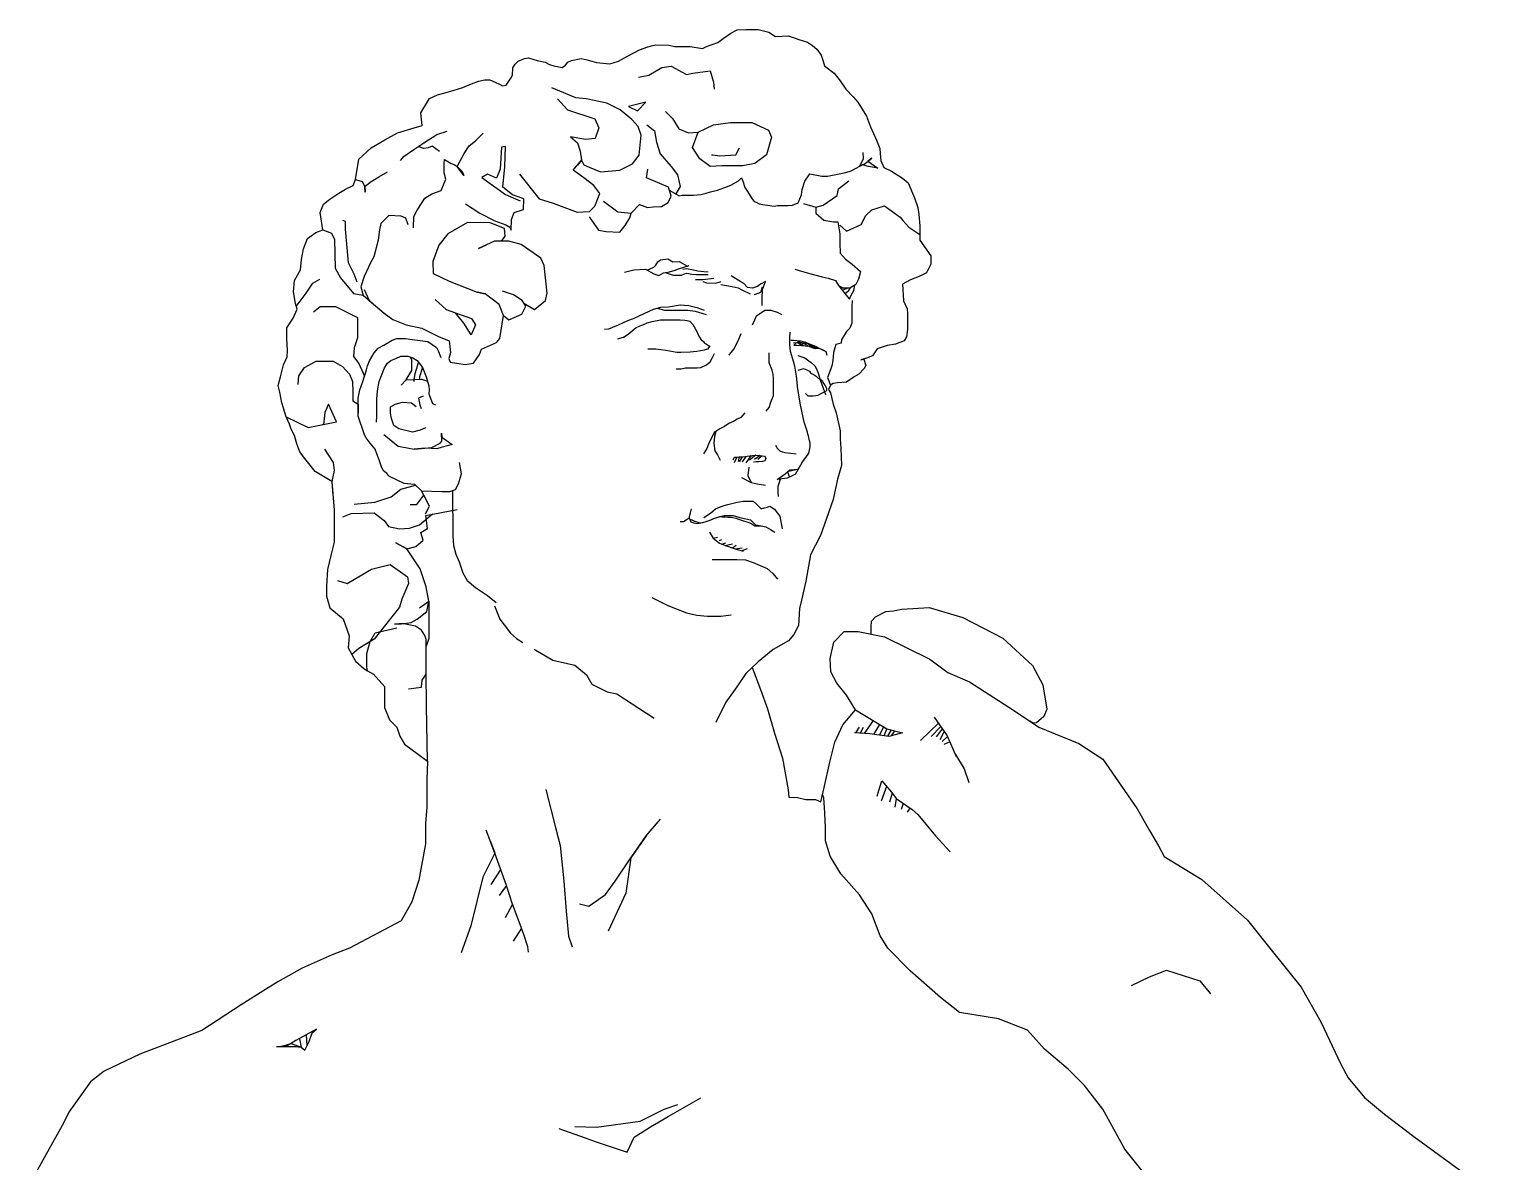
# Model space of a CAD drawing. Header units: millimetres. Extents: x -0.64 to 1.75, y 0 to 5.17.
# Drawn here: x -0.487 to 1.019, y 4.007 to 5.169 of the extents above; entities that cross this region are included whole.
import ezdxf

# ---------------------------------------------------------------- set-up
doc = ezdxf.new("R2010")
doc.units = ezdxf.units.MM
doc.layers.add('ceco.net 319', color=7, linetype='Continuous')

msp = doc.modelspace()

# ---------------------------------------------------------------- linework, layer by layer
at = {"layer": 'ceco.net 319'}
for p, q in [((0.3787, 4.4596), (0.3697, 4.4462)), ((0.3645, 4.4528), (0.3607, 4.4469)), ((0.3687, 4.4524), (0.3654, 4.4465)), ((0.3852, 4.4556), (0.3791, 4.4452)), ((0.3893, 4.4531), (0.3852, 4.4444)), ((0.3929, 4.4509), (0.3896, 4.4439)), ((0.3974, 4.4498), (0.3937, 4.4433)), ((0.4008, 4.449), (0.3972, 4.4438))]:
    msp.add_line(p, q, dxfattribs=at)
for points in [[(-0.177, 4.7049), (-0.1942, 4.7153), (-0.2019, 4.7251), (-0.206, 4.7304), (-0.2098, 4.7353), (-0.2129, 4.7435), (-0.2153, 4.7521), (-0.2188, 4.7587), (-0.2205, 4.7638), (-0.2239, 4.7714), (-0.2267, 4.7804), (-0.2284, 4.7856), (-0.2305, 4.7966), (-0.2319, 4.8035), (-0.2298, 4.8125), (-0.2264, 4.8249), (-0.2229, 4.8328), (-0.2223, 4.8398), (-0.2233, 4.8513), (-0.2233, 4.8628), (-0.2168, 4.8726), (-0.2124, 4.8818), (-0.2143, 4.8877), (-0.2162, 4.8997), (-0.2152, 4.9112), (-0.209, 4.9222), (-0.2082, 4.933), (-0.2061, 4.9438), (-0.2021, 4.9546), (-0.1933, 4.9607), (-0.1862, 4.9633), (-0.1862, 4.9633), (-0.1876, 4.9724), (-0.1889, 4.981), (-0.1856, 4.9897), (-0.1789, 4.995), (-0.1696, 5.001), (-0.1629, 5.005), (-0.1549, 5.0089), (-0.1528, 5.0152), (-0.1491, 5.0358), (-0.1366, 5.0475), (-0.1226, 5.0556), (-0.1094, 5.063), (-0.0924, 5.0681), (-0.0842, 5.0706), (-0.0855, 5.0835), (-0.0788, 5.0949), (-0.0766, 5.0981), (-0.0684, 5.102), (-0.0595, 5.1045), (-0.0513, 5.1066), (-0.0424, 5.1095), (-0.0335, 5.1131), (-0.0264, 5.1159), (-0.02, 5.1173), (-0.0146, 5.1173), (-0.0093, 5.1148), (-0.0093, 5.1148), (-0.0049, 5.1128), (-0.0018, 5.1113), (0.0022, 5.112), (0.0068, 5.1191), (0.0087, 5.1221), (0.0089, 5.1298), (0.0114, 5.1334), (0.0143, 5.1366), (0.0143, 5.1366), (0.0207, 5.1391), (0.025, 5.1401), (0.0339, 5.1373), (0.0421, 5.1355), (0.0464, 5.133), (0.051, 5.1319), (0.0595, 5.1302), (0.0628, 5.1323), (0.0652, 5.1355), (0.0692, 5.1373), (0.0792, 5.1391), (0.0852, 5.138), (0.0948, 5.1351), (0.1084, 5.1337), (0.1173, 5.1366), (0.1266, 5.1416), (0.139, 5.148), (0.1476, 5.1512), (0.1512, 5.1522), (0.1558, 5.1533), (0.169, 5.1529), (0.1747, 5.1515), (0.1865, 5.1517), (0.191, 5.1517), (0.2036, 5.1497), (0.2076, 5.1517), (0.2192, 5.1557), (0.2247, 5.1597), (0.2327, 5.1652), (0.2392, 5.1687), (0.2483, 5.1692), (0.2608, 5.1692), (0.2718, 5.1662), (0.2784, 5.1617), (0.2919, 5.1627), (0.3025, 5.1587), (0.3115, 5.1562), (0.3165, 5.1527), (0.321, 5.1487), (0.3255, 5.1426), (0.3275, 5.1366), (0.329, 5.1316), (0.3389, 5.1242), (0.3451, 5.1162), (0.3508, 5.1078), (0.3583, 5.0999), (0.3632, 5.0946), (0.372, 5.08), (0.376, 5.069), (0.3822, 5.0553), (0.3857, 5.0469), (0.3861, 5.0416), (0.3866, 5.0346), (0.3897, 5.0272), (0.3975, 5.0237), (0.4091, 5.0163), (0.4149, 5.0116), (0.4192, 5.0011), (0.4212, 4.9961), (0.4247, 4.9864), (0.4258, 4.979), (0.4266, 4.9673), (0.4266, 4.9584), (0.4266, 4.9584), (0.4266, 4.9526), (0.4381, 4.9367), (0.4381, 4.9367), (0.4381, 4.928), (0.4381, 4.928), (0.4337, 4.9192), (0.4261, 4.9154), (0.4173, 4.9121), (0.4091, 4.9077), (0.4091, 4.9077), (0.41, 4.8903), (0.4137, 4.8823), (0.414, 4.8776), (0.414, 4.8672), (0.414, 4.8611), (0.4132, 4.8535), (0.4108, 4.8495), (0.4018, 4.8458), (0.3933, 4.8447), (0.383, 4.841), (0.3795, 4.8362), (0.3782, 4.8341), (0.3721, 4.8315), (0.3663, 4.8299), (0.3692, 4.8307), (0.3712, 4.824), (0.3696, 4.8209), (0.3641, 4.8152), (0.3592, 4.8123), (0.3515, 4.807), (0.3421, 4.8062), (0.3379, 4.8057), (0.3351, 4.8039), (0.333, 4.7994), (0.335, 4.7961), (0.3377, 4.7842), (0.3408, 4.7753), (0.3448, 4.7571), (0.3448, 4.7486), (0.3456, 4.7392), (0.3462, 4.7215), (0.3422, 4.7073), (0.3378, 4.6864), (0.331, 4.667), (0.3247, 4.6496), (0.3145, 4.6298), (0.3097, 4.6027), (0.3052, 4.583), (0.3033, 4.5747), (0.3022, 4.557), (0.2974, 4.548), (0.2918, 4.5413), (0.2762, 4.5326), (0.2609, 4.5199), (0.2482, 4.5078), (0.2387, 4.4941), (0.2276, 4.4783), (0.2173, 4.4574)], [(0.138, 5.1202), (0.1485, 5.1221), (0.1617, 5.13), (0.1715, 5.1313), (0.1873, 5.1228), (0.1938, 5.1241), (0.2115, 5.1267), (0.2148, 5.1149), (0.2155, 5.1077)], [(0.0156, 5.0205), (0.0358, 4.9952), (0.0502, 4.9908), (0.0748, 4.9816), (0.0875, 4.9823), (0.0931, 4.9878), (0.0982, 5.0008), (0.0921, 5.0089), (0.0819, 5.0168), (0.0708, 5.0246), (0.0794, 5.0349), (0.0817, 5.03), (0.0872, 5.0276), (0.0989, 5.023), (0.1189, 5.0247), (0.1318, 5.0311), (0.1387, 5.0399), (0.1405, 5.0605), (0.1376, 5.0695), (0.1309, 5.0765), (0.119, 5.0864), (0.1055, 5.0933), (0.0843, 5.098), (0.0737, 5.0988), (0.0488, 5.109)], [(0.0546, 5.0977), (0.0649, 5.0867), (0.093, 5.0772), (0.0971, 5.0681), (0.0934, 5.0571), (0.0835, 5.056), (0.0682, 5.059), (0.0751, 5.0527), (0.078, 5.044), (0.0794, 5.0349), (0.0751, 5.0298)], [(0.1275, 5.09), (0.1367, 5.0854), (0.1453, 5.0946), (0.1275, 5.09)], [(0.1656, 5.0847), (0.1728, 5.0775), (0.1794, 5.067), (0.1892, 5.0631), (0.1991, 5.0638), (0.2148, 5.071), (0.2325, 5.0736), (0.2542, 5.0736), (0.2712, 5.0657), (0.2745, 5.0585), (0.2693, 5.0402), (0.2575, 5.0316), (0.245, 5.029), (0.2233, 5.029), (0.2115, 5.0284), (0.201, 5.0362), (0.1932, 5.048), (0.1991, 5.0638), (0.1991, 5.0638)], [(-0.1066, 5.0345), (-0.1026, 5.0389), (-0.0927, 5.046), (-0.0824, 5.0528), (-0.0693, 5.0611), (-0.0586, 5.0647)], [(-0.0931, 4.9653), (-0.0928, 4.9769), (-0.0897, 4.983), (-0.0815, 4.9957), (-0.0742, 5.0003), (-0.0646, 5.0037), (-0.0598, 5.0153), (-0.0616, 5.0219), (-0.0616, 5.0316), (-0.0612, 5.0354), (-0.0544, 5.0316), (-0.0512, 5.0304), (-0.0482, 5.0283), (-0.043, 5.0233), (-0.0414, 5.0193), (-0.0482, 5.0283), (-0.0412, 5.0418), (-0.0412, 5.0418), (-0.0361, 5.0497), (-0.0296, 5.0548), (-0.0217, 5.0627), (-0.0217, 5.0627)], [(0.1466, 5.071), (0.1544, 5.0651), (0.1564, 5.0533), (0.1603, 5.0415), (0.1715, 5.0284), (0.1781, 5.0198), (0.1807, 5.008), (0.1807, 5.008), (0.1762, 5.0003)], [(-0.0665, 5.0437), (-0.0741, 5.0492), (-0.078, 5.0476), (-0.0824, 5.0468), (-0.0882, 5.049)], [(-0.0397, 4.9902), (-0.025, 4.9805), (-0.0097, 4.9726), (0.0016, 4.9686), (0.0058, 4.966), (0.0072, 4.9631), (0.0074, 4.9739), (0.0103, 4.9812), (0.0198, 4.9841), (0.0203, 4.9952), (0.0087, 4.9994), (-0.0015, 5.007), (0.0008, 5.0281), (0.0014, 5.0489), (-0.0026, 5.0481), (-0.0042, 5.0255), (-0.0079, 5.0165), (-0.0173, 5.0205), (-0.0229, 5.017), (0.0014, 4.9997), (0.0164, 4.9931)], [(0.2128, 5.0402), (0.2142, 5.0402), (0.2214, 5.0395), (0.2378, 5.0402), (0.2417, 5.0474), (0.2417, 5.0474)], [(0.1695, 5.0041), (0.1798, 4.9982), (0.1826, 4.9988), (0.1903, 4.9988), (0.1942, 4.9988), (0.2019, 4.9996), (0.2073, 5.001), (0.2118, 5.0022), (0.2189, 5.0041), (0.2265, 5.0067), (0.2327, 5.0092), (0.2407, 5.0138), (0.2438, 5.0169), (0.2438, 5.0169), (0.2457, 5.0117), (0.2462, 5.0098), (0.2472, 5.0069), (0.2492, 5.0038), (0.2514, 4.9999), (0.2541, 4.9954), (0.2557, 4.9937), (0.2568, 4.9925), (0.2587, 4.9916), (0.2619, 4.9902), (0.2652, 4.9894), (0.2704, 4.9887), (0.2773, 4.9875), (0.2806, 4.9882), (0.2854, 4.9882), (0.2913, 4.9882), (0.2961, 4.9888), (0.3019, 4.9911), (0.3053, 4.9994), (0.306, 5.0049), (0.3087, 5.0133), (0.3138, 5.021), (0.326, 5.0185), (0.3321, 5.0185), (0.3405, 5.0202), (0.3506, 5.0222), (0.3563, 5.0239), (0.3651, 5.0286), (0.3688, 5.0367), (0.3685, 5.0428)], [(0.3651, 5.0286), (0.3705, 5.0313), (0.3776, 5.0371), (0.3734, 5.0337), (0.3836, 5.0266), (0.3739, 5.0283), (0.3678, 5.03), (0.3651, 5.0286)], [(-0.1528, 5.0152), (-0.1459, 5.0131), (-0.1459, 5.0131), (-0.1431, 5.008), (-0.1427, 5.002), (-0.1431, 5.008), (-0.1376, 5.0123), (-0.1288, 5.0179), (-0.1197, 5.023)], [(0.102, 4.9927), (0.1167, 4.9817), (0.1305, 4.9803), (0.1388, 4.9895), (0.1388, 4.9895), (0.147, 4.9863), (0.153, 4.9868), (0.1615, 4.9874), (0.1682, 4.9913), (0.1714, 4.9978), (0.1686, 5.007), (0.1461, 5.0166), (0.1475, 5.0258)], [(0.3199, 4.9866), (0.3274, 4.9886), (0.3418, 4.9987), (0.3432, 5.0054), (0.354, 5.0138)], [(0.3074, 4.9904), (0.3199, 4.9866), (0.3199, 4.9805), (0.3199, 4.9805), (0.328, 4.9734), (0.3381, 4.9714), (0.3425, 4.9714)], [(0.3445, 4.968), (0.3513, 4.962), (0.3664, 4.9687), (0.3712, 4.9781), (0.3776, 4.9839), (0.3904, 4.9879), (0.3991, 4.9818), (0.4065, 4.9765), (0.4092, 4.9728), (0.4156, 4.966), (0.4266, 4.9584)], [(-0.1511, 4.9097), (-0.154, 4.9179), (-0.1599, 4.9296), (-0.163, 4.9642), (-0.163, 4.9719), (-0.1656, 4.973)], [(-0.0986, 4.9686), (-0.101, 4.9753), (-0.1059, 4.9774), (-0.1185, 4.9782), (-0.1266, 4.9699), (-0.1281, 4.9634), (-0.1294, 4.9528), (-0.1338, 4.9355), (-0.1369, 4.9301), (-0.1439, 4.9156), (-0.1472, 4.9048), (-0.1449, 4.8962), (-0.1348, 4.8876)], [(0.0873, 4.9767), (0.097, 4.9629), (0.1048, 4.9615), (0.1186, 4.9611), (0.1241, 4.9679), (0.1291, 4.9757), (0.1305, 4.9803)], [(0.3425, 4.9714), (0.3446, 4.9593), (0.3446, 4.9496), (0.345, 4.9395), (0.3505, 4.9331), (0.3573, 4.928), (0.3657, 4.9204), (0.3636, 4.9128), (0.3611, 4.9073), (0.3547, 4.9035), (0.348, 4.9035), (0.3433, 4.9061), (0.3525, 4.8946), (0.3544, 4.8922), (0.3544, 4.8922), (0.3564, 4.8962), (0.3588, 4.901), (0.36, 4.9067), (0.36, 4.9067)], [(-0.1862, 4.9633), (-0.1772, 4.9599), (-0.1741, 4.9534), (-0.1738, 4.9386), (-0.1736, 4.9239), (-0.1679, 4.9139), (-0.1548, 4.898), (-0.1449, 4.8962), (-0.1348, 4.8876)], [(-0.0026, 4.9517), (0.0011, 4.9568), (0.0002, 4.9648), (-0.0143, 4.9704), (-0.0377, 4.9708), (-0.0578, 4.9592), (-0.0672, 4.9475), (-0.0732, 4.9307), (-0.0728, 4.9185), (-0.0564, 4.9106), (-0.0279, 4.8993), (-0.0195, 4.8975)], [(0.0203, 4.8879), (0.031, 4.8816), (0.0423, 4.8909), (0.0441, 4.8984), (0.0409, 4.9269), (0.0376, 4.9344), (0.0175, 4.9484), (0.0049, 4.9517), (-0.0101, 4.9517), (-0.0265, 4.9442), (-0.0183, 4.9479)], [(0.1236, 4.92), (0.1332, 4.9224), (0.1452, 4.923), (0.1536, 4.9182), (0.1587, 4.9163), (0.1587, 4.9163), (0.1637, 4.9193), (0.1684, 4.9199), (0.1745, 4.9216), (0.1789, 4.9234), (0.1898, 4.9266)], [(0.1469, 4.922), (0.1535, 4.9249), (0.1558, 4.9271), (0.1578, 4.9304), (0.1606, 4.9326), (0.168, 4.9336)], [(0.168, 4.9336), (0.173, 4.9306), (0.1795, 4.9308), (0.1883, 4.9262)], [(-0.2134, 4.8848), (-0.2134, 4.8848), (-0.2033, 4.8983), (-0.1964, 4.9086), (-0.1892, 4.9128)], [(0.1654, 4.9195), (0.1734, 4.9169), (0.1819, 4.9169), (0.1851, 4.9181), (0.1875, 4.919), (0.1928, 4.9178), (0.1975, 4.9175), (0.203, 4.9175), (0.2095, 4.9175)], [(0.1833, 4.923), (0.1871, 4.9236), (0.1943, 4.9223), (0.1987, 4.9211), (0.2049, 4.9204), (0.2093, 4.9203)], [(0.1963, 4.9122), (0.2039, 4.9122), (0.2151, 4.9137)], [(0.2683, 4.9103), (0.2633, 4.9075), (0.2601, 4.905), (0.2548, 4.9036), (0.2499, 4.9043), (0.246, 4.9082), (0.2428, 4.91), (0.2332, 4.916)], [(0.2985, 4.9231), (0.3109, 4.9193), (0.3266, 4.9151), (0.3326, 4.9138), (0.3402, 4.9112), (0.3433, 4.9061), (0.348, 4.9035)], [(-0.1439, 4.9021), (-0.1387, 4.8909), (-0.1233, 4.8779), (-0.1144, 4.8713), (-0.1008, 4.8657), (-0.0845, 4.8624), (-0.0676, 4.854), (-0.0564, 4.8493), (-0.055, 4.8372), (-0.0569, 4.8311), (-0.0555, 4.8274), (-0.04, 4.825), (-0.0316, 4.8264), (-0.0255, 4.8353), (-0.0232, 4.8409), (-0.0232, 4.8409), (-0.0078, 4.8475), (-0.0045, 4.8517), (-0.0008, 4.8755), (-0.005, 4.8867), (-0.0195, 4.8975), (-0.0279, 4.8993)], [(-0.0008, 4.8755), (0.0049, 4.8708), (0.018, 4.8769), (0.0222, 4.8849), (0.0184, 4.8909), (0.0095, 4.8965), (-0.0017, 4.9003)], [(0.2041, 4.9102), (0.2078, 4.9088), (0.2166, 4.9087), (0.2207, 4.9095), (0.2229, 4.9104)], [(0.2225, 4.9071), (0.2341, 4.9052), (0.2401, 4.9038), (0.2441, 4.9016), (0.2524, 4.8977)], [(0.2565, 4.897), (0.2579, 4.8974), (0.2636, 4.8992), (0.2651, 4.9048)], [(0.2647, 4.8855), (0.2647, 4.8927), (0.2652, 4.902), (0.2683, 4.9103)], [(0.3473, 4.9011), (0.3498, 4.9024), (0.3521, 4.9035)], [(0.3498, 4.898), (0.3539, 4.901), (0.3554, 4.9039)], [(-0.1959, 4.8793), (-0.1888, 4.8847), (-0.1732, 4.8847), (-0.1505, 4.8733), (-0.1505, 4.8601), (-0.1505, 4.8524), (-0.1541, 4.8422), (-0.1547, 4.8332), (-0.1493, 4.8261), (-0.1493, 4.8261), (-0.1435, 4.8131)], [(-0.0709, 4.8919), (-0.0597, 4.8816), (-0.0499, 4.8783), (-0.0335, 4.8722), (-0.0293, 4.8657), (-0.034, 4.8554), (-0.034, 4.8554), (-0.0414, 4.8676), (-0.0499, 4.8783)], [(0.103, 4.8614), (0.1076, 4.8617), (0.1114, 4.8635), (0.1174, 4.8659), (0.1219, 4.868), (0.1268, 4.8701), (0.1327, 4.8722), (0.1387, 4.875), (0.1488, 4.8799), (0.1534, 4.882), (0.1607, 4.8841), (0.1687, 4.8844), (0.1806, 4.8862), (0.1894, 4.8858), (0.1978, 4.8837), (0.2054, 4.8809)], [(0.157, 4.883), (0.1646, 4.8809), (0.1729, 4.8809), (0.1887, 4.8809), (0.196, 4.8799), (0.1995, 4.8788), (0.2072, 4.8764)], [(0.255, 4.8659), (0.2572, 4.8709), (0.2591, 4.875), (0.2677, 4.881), (0.2737, 4.881), (0.2801, 4.8787), (0.2851, 4.8764)], [(0.3573, 4.8907), (0.3569, 4.8846), (0.3569, 4.8814), (0.3569, 4.8774), (0.3569, 4.8721), (0.3569, 4.8674), (0.3548, 4.8624), (0.3516, 4.8588), (0.3494, 4.8556), (0.3494, 4.8556), (0.3462, 4.8508), (0.3458, 4.8471), (0.3458, 4.8471), (0.3405, 4.8455), (0.3395, 4.8423), (0.338, 4.8374), (0.3373, 4.8293), (0.3363, 4.8236), (0.3352, 4.8208), (0.3318, 4.8118), (0.3351, 4.8039), (0.3351, 4.8039), (0.333, 4.7994)], [(0.1167, 4.8516), (0.1188, 4.852), (0.1226, 4.8533), (0.1272, 4.8561), (0.1355, 4.8631), (0.1372, 4.8636), (0.1393, 4.8647), (0.1424, 4.8657), (0.1469, 4.8677), (0.152, 4.8691), (0.1604, 4.8708), (0.1631, 4.8708), (0.1657, 4.8708), (0.171, 4.8708), (0.1751, 4.8708), (0.178, 4.8708), (0.1807, 4.8708), (0.1853, 4.8705), (0.1879, 4.8703), (0.1906, 4.8696), (0.1937, 4.8661), (0.1952, 4.8638), (0.1963, 4.8613), (0.1977, 4.859), (0.199, 4.8554), (0.2005, 4.8532), (0.2022, 4.8505), (0.2043, 4.849), (0.2058, 4.8471), (0.2077, 4.846), (0.2098, 4.8447), (0.211, 4.844), (0.2086, 4.8408), (0.2053, 4.8399), (0.2053, 4.8399), (0.1978, 4.8384), (0.1978, 4.8384), (0.1909, 4.8378), (0.1813, 4.8375), (0.1774, 4.8375), (0.1661, 4.8393), (0.1556, 4.8408), (0.1475, 4.8408)], [(0.1468, 4.8789), (0.1488, 4.8799)], [(-0.118, 4.7104), (-0.1206, 4.7131), (-0.1241, 4.7164), (-0.1258, 4.7201), (-0.1283, 4.7271), (-0.1307, 4.7333), (-0.1326, 4.7383), (-0.1377, 4.7444), (-0.1416, 4.7499), (-0.1434, 4.753), (-0.1498, 4.7719), (-0.1498, 4.7738), (-0.1498, 4.7774), (-0.1498, 4.7845), (-0.1498, 4.7905), (-0.1481, 4.7991), (-0.1455, 4.8065), (-0.1414, 4.8197), (-0.1402, 4.8237), (-0.1383, 4.8288), (-0.1335, 4.8369), (-0.1295, 4.8417), (-0.1237, 4.8448), (-0.1151, 4.85), (-0.1103, 4.8517), (-0.1012, 4.8517), (-0.0967, 4.851), (-0.0785, 4.8488), (-0.0785, 4.8488), (-0.0694, 4.8424), (-0.0673, 4.8383), (-0.0649, 4.8321)], [(0.2309, 4.8347), (0.2318, 4.8357), (0.2356, 4.8409), (0.2403, 4.8494), (0.2432, 4.8569)], [(0.2992, 4.7126), (0.3032, 4.7196), (0.3032, 4.7196), (0.3062, 4.7252), (0.3062, 4.7252), (0.3097, 4.7297), (0.3097, 4.7297), (0.3127, 4.7342), (0.3142, 4.7407), (0.3141, 4.7414), (0.3141, 4.7427), (0.314, 4.7442), (0.3137, 4.7459), (0.3132, 4.7482), (0.3129, 4.7501), (0.3125, 4.7519), (0.3119, 4.7535), (0.3114, 4.7556), (0.3081, 4.766), (0.3041, 4.7837), (0.3016, 4.7996), (0.3002, 4.8131), (0.2985, 4.8232), (0.2962, 4.8305), (0.2938, 4.8383), (0.2932, 4.8456), (0.2932, 4.8518), (0.2936, 4.8583)], [(0.1764, 4.8207), (0.1817, 4.8207), (0.1862, 4.8215), (0.1933, 4.8215), (0.1982, 4.8215), (0.202, 4.8219), (0.202, 4.8219), (0.2076, 4.8249), (0.2114, 4.8279), (0.2136, 4.8316), (0.2159, 4.8365)], [(0.2688, 4.7772), (0.2719, 4.7808), (0.2719, 4.7808), (0.2739, 4.7865), (0.2739, 4.7865), (0.2765, 4.7932), (0.2765, 4.7974), (0.2765, 4.8046), (0.2765, 4.8103), (0.276, 4.815), (0.275, 4.8191), (0.275, 4.8191), (0.2719, 4.8269), (0.2719, 4.8315), (0.2719, 4.8372)], [(0.2943, 4.8499), (0.297, 4.8499), (0.3041, 4.8493), (0.3093, 4.8479), (0.3123, 4.8466), (0.3197, 4.8438), (0.3235, 4.8419), (0.3271, 4.8403), (0.3301, 4.8384)], [(0.2969, 4.8474), (0.3009, 4.8478), (0.307, 4.8445), (0.3129, 4.8438), (0.3177, 4.842)], [(0.2973, 4.8449), (0.2996, 4.8473), (0.3041, 4.8493)], [(0.2973, 4.8449), (0.3006, 4.8449), (0.3052, 4.8447), (0.3129, 4.8438), (0.3192, 4.8414), (0.3235, 4.8419), (0.3301, 4.8384), (0.3312, 4.8348)], [(0.3019, 4.8483), (0.3091, 4.847), (0.3115, 4.847), (0.315, 4.8443), (0.3214, 4.8417)], [(0.3026, 4.8469), (0.3055, 4.8476), (0.3097, 4.8455), (0.3129, 4.8438)], [(0.3026, 4.8469), (0.307, 4.8445), (0.3111, 4.844)], [(0.3029, 4.8448), (0.3073, 4.8467), (0.3108, 4.8473)], [(0.307, 4.8445), (0.3129, 4.8438), (0.317, 4.8448)], [(0.3161, 4.8426), (0.3192, 4.8414), (0.3203, 4.8436)], [(-0.2115, 4.8046), (-0.2109, 4.8135), (-0.2049, 4.8219), (-0.193, 4.8285), (-0.1756, 4.8285), (-0.166, 4.8231), (-0.1589, 4.8153), (-0.1559, 4.8075), (-0.1553, 4.7962), (-0.1553, 4.7878), (-0.1498, 4.7845), (-0.1498, 4.7756)], [(-0.1311, 4.7659), (-0.1309, 4.7721), (-0.1309, 4.7793), (-0.1309, 4.7896), (-0.1299, 4.7982), (-0.1283, 4.8077), (-0.1261, 4.8139), (-0.123, 4.8218), (-0.1199, 4.8264), (-0.1163, 4.8292), (-0.1113, 4.8314), (-0.106, 4.8338), (-0.0988, 4.8335), (-0.0938, 4.8319), (-0.0893, 4.8292), (-0.0838, 4.8221), (-0.0802, 4.8125), (-0.0773, 4.8032), (-0.0771, 4.7989), (-0.0775, 4.7948), (-0.0737, 4.7852), (-0.0706, 4.7838)], [(-0.1058, 4.8039), (-0.1005, 4.8094), (-0.0948, 4.819), (-0.0948, 4.8245)], [(-0.0948, 4.8245), (-0.0948, 4.8295), (-0.0963, 4.8327)], [(-0.0881, 4.8277), (-0.0917, 4.8156), (-0.0927, 4.8098), (-0.0929, 4.8077)], [(-0.0838, 4.8221), (-0.0871, 4.8123), (-0.087, 4.81)], [(0.3014, 4.8344), (0.3085, 4.832), (0.3085, 4.832), (0.3127, 4.829), (0.3153, 4.8271), (0.319, 4.8236), (0.3202, 4.8213), (0.3221, 4.8173), (0.323, 4.814), (0.3242, 4.8103), (0.3261, 4.8044), (0.3298, 4.7943)], [(0.311, 4.8193), (0.3077, 4.8206), (0.3049, 4.8201), (0.3015, 4.8189)], [(-0.1005, 4.8094), (-0.085, 4.8101), (-0.0787, 4.8078)], [(0.3092, 4.7953), (0.3116, 4.793), (0.3149, 4.7928), (0.3171, 4.7928), (0.32, 4.7932), (0.3225, 4.7935), (0.3249, 4.795), (0.3288, 4.797), (0.3288, 4.797), (0.3312, 4.7983), (0.3313, 4.8006), (0.3295, 4.8037), (0.3276, 4.8066), (0.3272, 4.8078)], [(0.311, 4.8193), (0.3134, 4.8183), (0.3145, 4.8166), (0.3156, 4.8159), (0.3169, 4.8151), (0.3181, 4.8143), (0.3202, 4.8131), (0.3224, 4.8112), (0.3242, 4.8103), (0.3272, 4.8078)], [(-0.0833, 4.7924), (-0.0878, 4.7905), (-0.0866, 4.7836), (-0.0852, 4.7798)], [(-0.2239, 4.7714), (-0.2013, 4.7603), (-0.172, 4.7663), (-0.172, 4.7663), (-0.1804, 4.7842), (-0.184, 4.7759), (-0.1854, 4.7636), (-0.1867, 4.7633)], [(-0.0807, 4.7599), (-0.0864, 4.7578), (-0.0941, 4.7556), (-0.1082, 4.759), (-0.1132, 4.7623), (-0.1156, 4.7695), (-0.1168, 4.7752), (-0.1166, 4.7817), (-0.112, 4.7843), (-0.1043, 4.7864), (-0.095, 4.7857), (-0.0905, 4.7821)], [(0.247, 4.7753), (0.2428, 4.7706), (0.2391, 4.7688), (0.2354, 4.7664), (0.2307, 4.7646), (0.2261, 4.7613), (0.2214, 4.759), (0.2214, 4.759), (0.2172, 4.7562), (0.2172, 4.7562), (0.2158, 4.7511), (0.2158, 4.7511), (0.2154, 4.7441), (0.2154, 4.7441), (0.2163, 4.7366), (0.2191, 4.7325), (0.2191, 4.7325), (0.2219, 4.7269), (0.2219, 4.7269)], [(-0.1237, 4.7532), (-0.1087, 4.7413), (-0.0997, 4.7394), (-0.0923, 4.7381), (-0.0743, 4.7399), (-0.0658, 4.7442), (-0.064, 4.7465), (-0.0642, 4.7547), (-0.0641, 4.7506), (-0.0534, 4.7431), (-0.0534, 4.7431), (-0.0637, 4.7402), (-0.0692, 4.7384), (-0.081, 4.7392), (-0.0923, 4.7381)], [(0.2172, 4.7562), (0.2156, 4.7551), (0.2098, 4.7432), (0.2079, 4.739), (0.2047, 4.7334)], [(-0.1846, 4.7382), (-0.1756, 4.7245), (-0.1744, 4.7161), (-0.177, 4.7049), (-0.1758, 4.6902)], [(0.235, 4.7272), (0.235, 4.7272), (0.2365, 4.73), (0.2387, 4.7301), (0.2414, 4.7303), (0.2444, 4.7303), (0.2482, 4.7306), (0.2495, 4.7308), (0.2522, 4.7314), (0.2548, 4.7318), (0.2578, 4.7321), (0.2627, 4.7317), (0.2671, 4.7308), (0.2682, 4.7296), (0.2687, 4.7279)], [(0.2414, 4.7303), (0.2402, 4.7254)], [(0.2444, 4.7303), (0.2414, 4.7251)], [(0.2482, 4.7306), (0.2444, 4.7252)], [(0.2535, 4.7316), (0.2481, 4.724)], [(0.2582, 4.732), (0.252, 4.7268)], [(0.2627, 4.7317), (0.2571, 4.7276)], [(0.2649, 4.7313), (0.2604, 4.7274)], [(0.2785, 4.7421), (0.2804, 4.7391), (0.2834, 4.7361), (0.2883, 4.7346), (0.2883, 4.7346), (0.2999, 4.7335), (0.2999, 4.7335)], [(-0.05, 4.6968), (-0.0468, 4.7027), (-0.0439, 4.7128), (-0.046, 4.7244)], [(0.2387, 4.7301), (0.2362, 4.7241)], [(0.2511, 4.7198), (0.2503, 4.7111), (0.2534, 4.7039)], [(0.2685, 4.7288), (0.2676, 4.7263), (0.2651, 4.7256), (0.2616, 4.7253), (0.2589, 4.7251), (0.2558, 4.7248)], [(0.2992, 4.7126), (0.2951, 4.7103), (0.2905, 4.7085), (0.2849, 4.7076), (0.2804, 4.707), (0.2886, 4.7129), (0.2886, 4.7129), (0.2931, 4.7168), (0.2931, 4.7168), (0.302, 4.7177)], [(0.302, 4.7177), (0.2908, 4.7149), (0.2908, 4.7149), (0.2928, 4.7094)], [(-0.177, 4.7049), (-0.1746, 4.6754), (-0.1746, 4.6642), (-0.1746, 4.6522), (-0.1746, 4.6428), (-0.178, 4.6291), (-0.1815, 4.6146), (-0.1815, 4.6146), (-0.1823, 4.5974), (-0.1823, 4.5871), (-0.1789, 4.5751), (-0.1652, 4.564), (-0.1593, 4.5465), (-0.1602, 4.5343), (-0.1526, 4.5205), (-0.1442, 4.5129), (-0.1404, 4.5104), (-0.1341, 4.507), (-0.123, 4.4945), (-0.123, 4.4787), (-0.123, 4.4729), (-0.1177, 4.4602), (-0.1103, 4.4528), (-0.1072, 4.4433), (-0.1024, 4.4353), (-0.0881, 4.4248), (-0.0881, 4.4248), (-0.0786, 4.4179), (-0.0797, 4.4744), (-0.0802, 4.5099), (-0.0802, 4.5426)], [(-0.1541, 4.6818), (-0.1329, 4.6836), (-0.1159, 4.6891), (-0.1062, 4.697), (-0.0909, 4.7011)], [(-0.118, 4.7104), (-0.103, 4.7032), (-0.0922, 4.7023), (-0.0849, 4.6955), (-0.0641, 4.6946), (-0.0559, 4.6946), (-0.05, 4.6968)], [(0.2435, 4.709), (0.2534, 4.7039), (0.2597, 4.7024), (0.2684, 4.7012)], [(0.2835, 4.7069), (0.2808, 4.6997), (0.2808, 4.6939), (0.2814, 4.6894)], [(-0.0965, 4.6812), (-0.0898, 4.6812), (-0.0826, 4.6909), (-0.0849, 4.6955)], [(-0.0807, 4.6718), (-0.0768, 4.6796), (-0.0826, 4.6909), (-0.0849, 4.6955)], [(-0.053, 4.6957), (-0.0527, 4.649), (-0.0521, 4.6393), (-0.0495, 4.6303), (-0.0463, 4.6226), (-0.0424, 4.611), (-0.0379, 4.6033), (-0.0295, 4.5962), (-0.0173, 4.5879), (-0.0083, 4.5808)], [(-0.1656, 4.6685), (-0.1571, 4.6721), (-0.1335, 4.6727), (-0.1232, 4.6649), (-0.1189, 4.6588), (-0.1074, 4.6564), (-0.0971, 4.657), (-0.0868, 4.6606), (-0.0735, 4.6716)], [(-0.087, 4.5754), (-0.0774, 4.582), (-0.08, 4.5968), (-0.0861, 4.6154), (-0.1, 4.6358), (-0.1112, 4.6419), (-0.1, 4.6358), (-0.0907, 4.6382), (-0.0833, 4.6447), (-0.0833, 4.6447), (-0.0856, 4.6526), (-0.0856, 4.6526), (-0.0786, 4.6568), (-0.0805, 4.6702), (-0.0484, 4.6763), (-0.0484, 4.6763)], [(0.1808, 4.664), (0.1842, 4.664), (0.187, 4.6655), (0.19, 4.6677), (0.1912, 4.6729), (0.1923, 4.6769)], [(0.19, 4.6677), (0.1915, 4.6635), (0.1915, 4.6635), (0.1947, 4.6626), (0.1947, 4.6626), (0.1982, 4.6619), (0.1982, 4.6619), (0.2039, 4.663), (0.2065, 4.6637), (0.2094, 4.6646), (0.2122, 4.6656), (0.2143, 4.6667), (0.2196, 4.6683), (0.2219, 4.669), (0.226, 4.6699), (0.2308, 4.6699), (0.2352, 4.6699), (0.2421, 4.6681), (0.2421, 4.6681), (0.2528, 4.6655), (0.2579, 4.6605), (0.2638, 4.6593), (0.2685, 4.6584), (0.2685, 4.6584), (0.2733, 4.6557), (0.2733, 4.6557), (0.278, 4.6528)], [(0.2048, 4.6679), (0.2119, 4.6724), (0.2119, 4.6724), (0.217, 4.6769), (0.217, 4.6769), (0.2228, 4.6792), (0.2257, 4.6804), (0.2296, 4.6814), (0.2379, 4.6833), (0.2453, 4.6846), (0.2556, 4.6846), (0.259, 4.6818), (0.259, 4.6818), (0.2639, 4.677), (0.2673, 4.6779), (0.2704, 4.6787), (0.2729, 4.6796), (0.2775, 4.6767), (0.2792, 4.6742), (0.2792, 4.6742), (0.2831, 4.6694), (0.2855, 4.6564)], [(0.19, 4.6677), (0.1905, 4.6663), (0.1925, 4.6656), (0.1946, 4.6645), (0.1946, 4.6645), (0.1987, 4.6632), (0.2011, 4.6625), (0.2011, 4.6625), (0.2065, 4.6637), (0.2079, 4.6642), (0.2094, 4.6646), (0.2122, 4.6656), (0.2132, 4.6661), (0.2152, 4.667), (0.2214, 4.6689), (0.2238, 4.6685), (0.2255, 4.6688), (0.227, 4.6688), (0.2296, 4.6682), (0.2324, 4.6682), (0.2349, 4.6681), (0.2378, 4.6673), (0.2405, 4.6664), (0.2532, 4.662), (0.2573, 4.6596), (0.2588, 4.6595), (0.2622, 4.6596), (0.2638, 4.6593)], [(0.2109, 4.6529), (0.2146, 4.6466), (0.2209, 4.6416), (0.2262, 4.6396), (0.2373, 4.6359), (0.2453, 4.6333)], [(0.2146, 4.6466), (0.219, 4.6478)], [(0.2212, 4.6442), (0.2233, 4.6454)], [(0.2236, 4.6406), (0.2277, 4.6421)], [(0.2268, 4.6394), (0.2343, 4.641)], [(0.2134, 4.6249), (0.2166, 4.6249), (0.229, 4.6249), (0.2389, 4.6249), (0.2477, 4.6244), (0.2555, 4.6218), (0.2701, 4.6156), (0.2758, 4.6104), (0.2805, 4.6047)], [(0.2344, 4.6369), (0.2382, 4.6395)], [(0.2373, 4.6359), (0.2444, 4.637)], [(0.2434, 4.6339), (0.2499, 4.6362)], [(-0.1713, 4.6033), (-0.1611, 4.6003), (-0.1463, 4.609), (-0.1361, 4.6151), (-0.1172, 4.6197), (-0.0994, 4.6069), (-0.0983, 4.6003), (-0.105, 4.584), (-0.1075, 4.5758), (-0.1075, 4.5758), (-0.1335, 4.5432), (-0.1493, 4.5335), (-0.1564, 4.5274)], [(-0.0802, 4.5426), (-0.0816, 4.5467), (-0.085, 4.5524), (-0.0909, 4.5565), (-0.1031, 4.5589), (-0.1078, 4.5589), (-0.1125, 4.5586), (-0.1055, 4.5589), (-0.0954, 4.5602), (-0.0894, 4.5635), (-0.0795, 4.5713), (-0.0774, 4.582), (-0.0774, 4.5667), (-0.0774, 4.5537), (-0.0774, 4.5436), (-0.0802, 4.536)], [(0.1517, 4.586), (0.1681, 4.5778), (0.1871, 4.5701), (0.1978, 4.5676), (0.2086, 4.5666), (0.2224, 4.5666), (0.2332, 4.5681)], [(-0.0099, 4.5773), (-0.0044, 4.5636), (-0.0001, 4.5578), (0.0065, 4.5491), (0.0128, 4.5437), (0.0191, 4.5398)], [(0.3769, 4.5482), (0.3766, 4.5553), (0.3772, 4.5615), (0.3811, 4.566), (0.3918, 4.5716), (0.3997, 4.5721), (0.4081, 4.5738), (0.4362, 4.5755), (0.471, 4.5654), (0.5121, 4.5441), (0.5424, 4.516), (0.5531, 4.4963), (0.557, 4.4711), (0.554, 4.4637)], [(-0.1404, 4.5104), (-0.1411, 4.5147), (-0.1411, 4.5285), (-0.1377, 4.5407), (-0.1326, 4.5496), (-0.1103, 4.5546)], [(0.2546, 4.5139), (0.2631, 4.4915), (0.2702, 4.4716), (0.2774, 4.4467), (0.2859, 4.421), (0.2916, 4.3882), (0.2921, 4.3807), (0.3011, 4.3804), (0.3097, 4.3786), (0.3197, 4.3786), (0.3252, 4.3762), (0.3286, 4.3908), (0.3345, 4.4166), (0.3393, 4.4372), (0.3478, 4.4551), (0.3608, 4.4706), (0.3515, 4.4855), (0.3416, 4.4978), (0.3354, 4.5096), (0.3348, 4.5232), (0.3385, 4.5399), (0.349, 4.551), (0.3633, 4.551), (0.3905, 4.5454), (0.4369, 4.5226), (0.4555, 4.509), (0.4778, 4.4991), (0.523, 4.47), (0.549, 4.4527), (0.5898, 4.436), (0.6146, 4.4199), (0.65, 4.3689), (0.6624, 4.3467), (0.6718, 4.3309), (0.6776, 4.3199), (0.7163, 4.2963), (0.7632, 4.2544), (0.7887, 4.2222), (0.8184, 4.1857), (0.8383, 4.15), (0.8588, 4.1067), (0.8664, 4.0926), (0.8833, 4.0725), (0.9039, 4.0555), (0.9338, 4.0323), (1.0189, 3.9706)], [(0.0309, 4.5329), (0.0498, 4.5216), (0.0725, 4.5163), (0.0846, 4.5065), (0.0899, 4.4967), (0.1057, 4.4891), (0.1156, 4.4869), (0.1541, 4.4619)], [(-0.0982, 4.4919), (-0.0848, 4.4938), (-0.0842, 4.5009), (-0.0801, 4.5071)], [(0.3608, 4.4706), (0.3929, 4.4509), (0.4088, 4.447), (0.3949, 4.4432), (0.3755, 4.4457), (0.3596, 4.447)], [(0.4416, 4.4629), (0.4547, 4.4439), (0.4642, 4.4225)], [(0.554, 4.4637), (0.5465, 4.4572), (0.543, 4.4567), (0.5398, 4.4588)], [(0.4458, 4.4568), (0.4274, 4.439)], [(0.4482, 4.4533), (0.4382, 4.443)], [(0.4498, 4.451), (0.4434, 4.4427)], [(0.4516, 4.4484), (0.4474, 4.4398)], [(0.455, 4.4432), (0.4498, 4.4381)], [(0.4575, 4.4376), (0.4515, 4.4349)], [(-0.0786, 4.4179), (-0.0794, 4.3983), (-0.0794, 4.3705), (-0.0807, 4.3538), (-0.0807, 4.333), (-0.0849, 4.3107), (-0.0877, 4.2955), (-0.0947, 4.2732), (-0.1058, 4.2537), (-0.1058, 4.2537), (-0.1587, 4.2259), (-0.1767, 4.219), (-0.2074, 4.2051), (-0.2324, 4.1912), (-0.2477, 4.1815), (-0.27, 4.1676), (-0.3103, 4.1411), (-0.374, 4.1171), (-0.4108, 4.0995), (-0.4246, 4.0887), (-0.4468, 4.0574), (-0.4522, 4.0467), (-0.4875, 3.9834)], [(0.4632, 4.4248), (0.4721, 4.4099), (0.4771, 4.396)], [(0.0428, 4.3888), (0.0526, 4.3496), (0.0575, 4.3312), (0.0612, 4.2945), (0.0637, 4.2639), (0.0661, 4.2382), (0.0698, 4.2271)], [(0.3829, 4.3819), (0.3855, 4.391), (0.3876, 4.3975), (0.3976, 4.3858), (0.4023, 4.3794), (0.4187, 4.3681), (0.4248, 4.363), (0.4429, 4.341), (0.458, 4.3246)], [(0.3926, 4.3917), (0.3872, 4.3767)], [(0.3983, 4.3849), (0.3955, 4.3758)], [(0.6592, 3.992), (0.6372, 4.0195), (0.6147, 4.0605), (0.5957, 4.0848), (0.579, 4.1015), (0.5547, 4.122), (0.5372, 4.1417), (0.5076, 4.1531), (0.4673, 4.1599), (0.4478, 4.1753), (0.4169, 4.2025), (0.3939, 4.2259), (0.3859, 4.2386), (0.3775, 4.261), (0.3648, 4.2807), (0.3455, 4.302), (0.3348, 4.3201), (0.3299, 4.336), (0.3299, 4.3493), (0.3291, 4.3648), (0.3282, 4.3803), (0.3269, 4.3835)], [(0.4023, 4.3794), (0.4009, 4.3705)], [(0.4096, 4.3744), (0.4076, 4.3681)], [(0.4164, 4.3697), (0.4138, 4.3655)], [(0.0772, 4.2712), (0.087, 4.2688), (0.087, 4.2688), (0.1041, 4.281), (0.1139, 4.2945), (0.1286, 4.3165), (0.1458, 4.341), (0.1605, 4.3582)], [(0.0251, 4.2218), (0.0244, 4.2273), (0.0203, 4.2398), (0.0154, 4.253), (0.0085, 4.2709), (0.0023, 4.2903), (-0.0095, 4.3235), (-0.0185, 4.3471)], [(0.1458, 4.341), (0.1301, 4.3187), (0.1249, 4.2822), (0.1066, 4.2431)], [(-0.014, 4.3353), (-0.0095, 4.3235), (-0.0095, 4.3235), (-0.022, 4.2986), (-0.0344, 4.2488), (-0.0441, 4.2211)], [(-0.0036, 4.3069), (-0.0136, 4.291)], [(0.0023, 4.2903), (-0.0053, 4.2799)], [(0.0085, 4.2709), (0.0009, 4.2571)], [(0.0179, 4.2464), (0.0092, 4.2329)], [(0.6442, 4.1874), (0.6625, 4.1963), (0.6799, 4.2032), (0.7143, 4.1923), (0.7252, 4.1789)], [(-0.2336, 4.1247), (-0.2139, 4.1247), (-0.2086, 4.1243), (-0.2047, 4.1212), (-0.2047, 4.1212), (-0.2003, 4.13), (-0.1972, 4.1387), (-0.1928, 4.1427), (-0.1928, 4.1427), (-0.1928, 4.1427), (-0.2139, 4.1309), (-0.2237, 4.1247), (-0.2292, 4.1247)], [(-0.2292, 4.1247), (-0.2188, 4.1278), (-0.2086, 4.1243)], [(-0.2103, 4.1328), (-0.2086, 4.1243)], [(-0.2033, 4.1368), (-0.2025, 4.1256)], [(0.0562, 4.0407), (0.0832, 4.0312), (0.0943, 4.0268), (0.1129, 4.0209), (0.1264, 4.0165), (0.1264, 4.0165), (0.1264, 4.0165), (0.1336, 4.0316), (0.1502, 4.0423), (0.1685, 4.053), (0.2018, 4.072)], [(0.0725, 4.0427), (0.0947, 4.0419), (0.1395, 4.0482), (0.1641, 4.0605), (0.1784, 4.0653)]]:
    msp.add_lwpolyline(points, dxfattribs=at)

doc.saveas('drawing.dxf')
